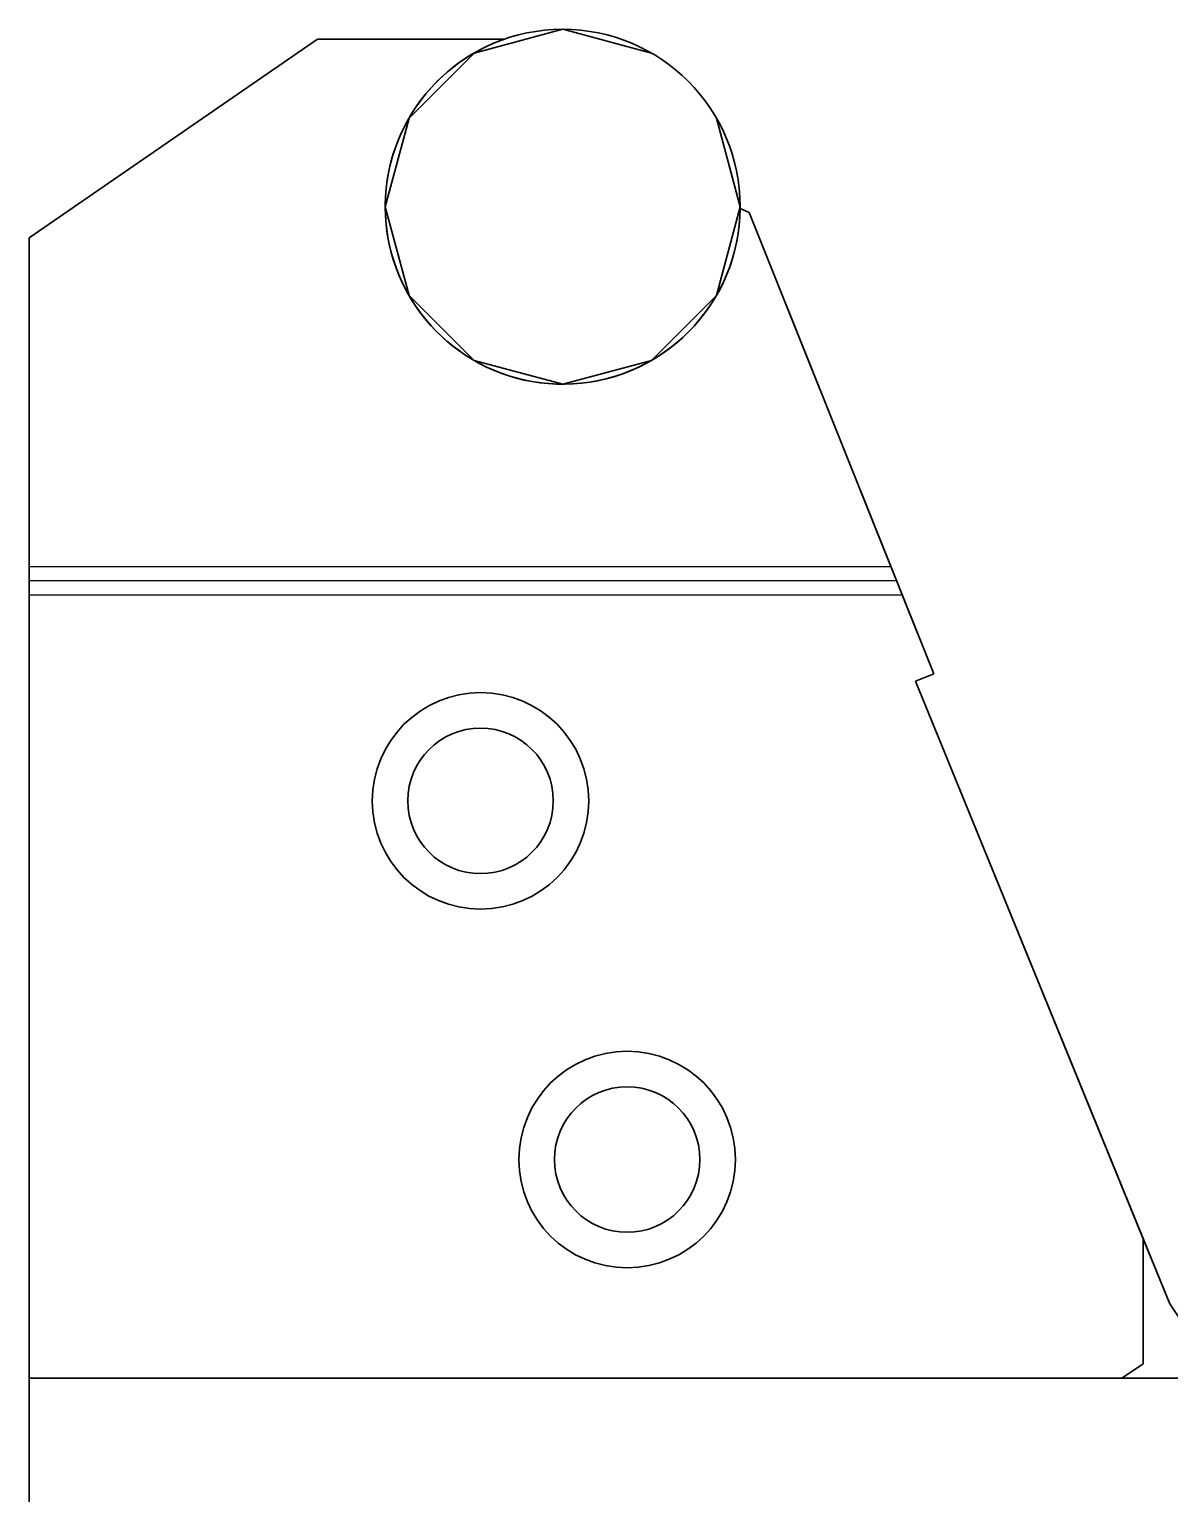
# Model space of a CAD drawing. Header units: millimetres. Extents: x -278 to 308, y -753 to -403.
# Drawn here: x -278.1 to -117.4, y -609.6 to -403.3 of the extents above; entities that cross this region are included whole.
import ezdxf

# ---------------------------------------------------------------- set-up
doc = ezdxf.new("R2010")
doc.units = ezdxf.units.MM
doc.header["$LTSCALE"] = 5
doc.linetypes.add('AUSGEZOGEN', pattern=[0])
doc.layers.add('2', color=7, linetype='Continuous')

# ---------------------------------------------------------------- blocks, each defined once
blk = doc.blocks.new('AnonymMegaMac_nNn03')
at = {"layer": '2', "color": 7, "linetype": 'AUSGEZOGEN', "lineweight": 35}
for p, q in [((-278.05, -432.69), (-237.45, -404.74)), ((-237.45, -404.74), (-278.05, -432.69)), ((-278.05, -432.69), (-237.45, -404.74)), ((-237.45, -404.74), (-278.05, -432.69)), ((-237.45, -404.74), (-211.17, -404.74)), ((-211.17, -404.74), (-237.45, -404.74)), ((-237.45, -404.74), (-211.17, -404.74)), ((-211.17, -404.74), (-237.45, -404.74)), ((-177.9, -428.59), (-176.65, -429.14)), ((-176.65, -429.14), (-177.9, -428.59)), ((-177.9, -428.59), (-176.65, -429.14)), ((-176.65, -429.14), (-177.9, -428.59)), ((-176.65, -429.14), (-156.68, -479)), ((-155.88, -480.99), (-176.65, -429.14)), ((-176.65, -429.14), (-155.88, -480.99)), ((-156.68, -479), (-176.65, -429.14)), ((-278.05, -479.04), (-278.05, -432.69)), ((-278.05, -432.69), (-278.05, -481.04)), ((-278.05, -432.69), (-278.05, -479.04)), ((-278.05, -481.04), (-278.05, -432.69)), ((-156.68, -479), (-278.05, -479.04)), ((-278.05, -479.04), (-278.05, -481.04)), ((-156.68, -479), (-155.87, -480.99)), ((-278.05, -481.04), (-155.88, -480.99)), ((-155.88, -480.99), (-278.05, -481.04)), ((-278.05, -481.04), (-155.88, -480.99)), ((-278.05, -481.04), (-155.88, -480.99)), ((-155.88, -480.99), (-278.05, -481.04)), ((-278.05, -481.04), (-155.88, -480.99)), ((-278.05, -481.04), (-278.05, -593.34)), ((-278.05, -483.04), (-278.05, -481.04)), ((-278.05, -593.34), (-278.05, -481.04)), ((-150.61, -494.12), (-155.88, -480.99)), ((-155.88, -480.99), (-150.61, -494.12)), ((-155.07, -482.99), (-155.87, -480.99)), ((-155.07, -482.99), (-278.05, -483.04)), ((-278.05, -483.04), (-278.05, -722.02)), ((-278.05, -722.02), (-278.05, -483.04)), ((-150.61, -494.12), (-155.07, -482.99)), ((-155.07, -482.99), (-150.61, -494.12)), ((-153.21, -495.18), (-150.61, -494.12)), ((-153.21, -495.18), (-150.61, -494.12)), ((-150.61, -494.12), (-153.21, -495.18)), ((-150.61, -494.12), (-153.21, -495.18)), ((-117.39, -582.87), (-153.21, -495.18)), ((-121.13, -573.71), (-153.21, -495.18)), ((-153.21, -495.18), (-117.39, -582.87)), ((-153.21, -495.18), (-121.13, -573.71)), ((-121.13, -591.34), (-121.13, -573.71)), ((-121.13, -573.71), (-117.39, -582.87)), ((-121.13, -573.71), (-121.13, -591.34)), ((-121.13, -591.34), (-121.13, -573.71)), ((-117.39, -582.87), (-121.13, -573.71)), ((-121.13, -573.71), (-121.13, -591.34)), ((-117.39, -582.87), (-121.13, -573.71)), ((-121.13, -573.71), (-117.39, -582.87)), ((-121.13, -573.71), (-121.13, -591.34)), ((-121.13, -591.34), (-121.13, -573.71)), ((-117.39, -582.87), (-112.86, -589.62)), ((-124.13, -593.34), (-121.13, -591.34)), ((-121.13, -591.34), (-124.13, -593.34)), ((-124.13, -593.34), (-121.13, -591.34)), ((-121.13, -591.34), (-124.13, -593.34)), ((-121.13, -591.34), (-124.13, -593.34)), ((-124.13, -593.34), (-121.13, -591.34)), ((-278.05, -722.02), (-278.05, -593.34)), ((-278.05, -593.34), (-124.13, -593.34)), ((-124.13, -593.34), (-278.05, -593.34)), ((-278.05, -593.34), (-124.13, -593.34)), ((-278.05, -593.34), (-278.05, -722.02)), ((-124.13, -593.34), (-278.05, -593.34)), ((-124.13, -593.34), (-278.05, -593.34)), ((-278.05, -593.34), (-124.13, -593.34)), ((-278.05, -593.34), (-278.05, -722.02)), ((-278.05, -722.02), (-278.05, -593.34))]:
    blk.add_line(p, q, dxfattribs=at)
for centre, radius in [((-214.48, -512.03), 15.25), ((-214.48, -512.03), 10.25), ((-193.82, -562.56), 15.25), ((-193.82, -562.56), 10.25)]:
    blk.add_circle(centre, radius, dxfattribs=at)
blk.add_arc((-202.9, -428.33), 25, 109.328, 359.4065, dxfattribs=at)
blk.add_arc((-202.9, -428.33), 25, 109.328, 359.4065, dxfattribs=at)
blk = doc.blocks.new('AnonymMegaMac_nNn02')
blk.add_blockref('AnonymMegaMac_nNn03', (0, 0))
blk = doc.blocks.new('AnonymMegaMac_nNn01')
blk.add_blockref('AnonymMegaMac_nNn02', (0, 0))
blk = doc.blocks.new('AnonymMegaMac_nNn06')
at = {"layer": '2', "color": 7, "linetype": 'AUSGEZOGEN', "lineweight": 35}
for p, q in [((-278.05, -432.69), (-237.45, -404.74)), ((-237.45, -404.74), (-278.05, -432.69)), ((-278.05, -432.69), (-237.45, -404.74)), ((-237.45, -404.74), (-278.05, -432.69)), ((-237.45, -404.74), (-211.17, -404.74)), ((-211.17, -404.74), (-237.45, -404.74)), ((-237.45, -404.74), (-211.17, -404.74)), ((-211.17, -404.74), (-237.45, -404.74)), ((-177.9, -428.59), (-176.65, -429.14)), ((-176.65, -429.14), (-177.9, -428.59)), ((-177.9, -428.59), (-176.65, -429.14)), ((-176.65, -429.14), (-177.9, -428.59)), ((-176.65, -429.14), (-156.68, -479)), ((-156.68, -479), (-176.65, -429.14)), ((-156.68, -479), (-176.65, -429.14)), ((-176.65, -429.14), (-156.68, -479)), ((-278.05, -479.04), (-278.05, -432.69)), ((-278.05, -432.69), (-278.05, -479.04)), ((-278.05, -432.69), (-278.05, -479.04)), ((-278.05, -479.04), (-278.05, -432.69)), ((-278.05, -479.04), (-156.68, -479)), ((-156.68, -479), (-278.05, -479.04)), ((-156.68, -479), (-278.05, -479.04)), ((-278.05, -479.04), (-156.68, -479)), ((-278.05, -481.04), (-278.05, -479.04)), ((-278.05, -479.04), (-278.05, -481.04)), ((-156.68, -479), (-155.87, -480.99)), ((-155.87, -480.99), (-156.68, -479)), ((-278.05, -481.04), (-155.88, -480.99)), ((-155.88, -480.99), (-278.05, -481.04)), ((-278.05, -481.04), (-155.88, -480.99)), ((-155.88, -480.99), (-278.05, -481.04)), ((-278.05, -593.34), (-278.05, -481.04)), ((-278.05, -722.02), (-278.05, -481.04)), ((-278.05, -481.04), (-278.05, -593.34)), ((-278.05, -481.04), (-278.05, -722.02)), ((-150.61, -494.12), (-155.88, -480.99)), ((-155.88, -480.99), (-150.61, -494.12)), ((-155.88, -480.99), (-150.61, -494.12)), ((-150.61, -494.12), (-155.88, -480.99)), ((-153.21, -495.18), (-150.61, -494.12)), ((-150.61, -494.12), (-153.21, -495.18)), ((-150.61, -494.12), (-153.21, -495.18)), ((-153.21, -495.18), (-150.61, -494.12)), ((-153.21, -495.18), (-121.13, -573.71)), ((-121.13, -573.71), (-153.21, -495.18)), ((-153.21, -495.18), (-117.39, -582.87)), ((-117.39, -582.87), (-153.21, -495.18)), ((-121.13, -573.71), (-121.13, -591.34)), ((-121.13, -591.34), (-121.13, -573.71)), ((-121.13, -573.71), (-121.13, -591.34)), ((-117.39, -582.87), (-121.13, -573.71)), ((-121.13, -591.34), (-121.13, -573.71)), ((-121.13, -573.71), (-117.39, -582.87)), ((-121.13, -591.34), (-124.13, -593.34)), ((-124.13, -593.34), (-121.13, -591.34)), ((-121.13, -591.34), (-124.13, -593.34)), ((-124.13, -593.34), (-121.13, -591.34)), ((-124.13, -593.34), (-278.05, -593.34)), ((-278.05, -593.34), (-124.13, -593.34)), ((-124.13, -593.34), (-278.05, -593.34)), ((-278.05, -593.34), (-278.05, -722.02)), ((-278.05, -593.34), (-124.13, -593.34)), ((-278.05, -722.02), (-278.05, -593.34))]:
    blk.add_line(p, q, dxfattribs=at)
for centre in [(-214.48, -512.03), (-214.48, -512.03), (-193.82, -562.56), (-193.82, -562.56)]:
    blk.add_circle(centre, 10.25, dxfattribs=at)
blk.add_arc((-202.9, -428.33), 25, 109.328, 359.4065, dxfattribs=at)
blk.add_arc((-202.9, -428.33), 25, 109.328, 359.4065, dxfattribs=at)
blk = doc.blocks.new('AnonymMegaMac_nNn05')
blk.add_blockref('AnonymMegaMac_nNn06', (0, 0))
blk = doc.blocks.new('AnonymMegaMac_nNn04')
blk.add_blockref('AnonymMegaMac_nNn05', (0, 0))
blk = doc.blocks.new('AnonymMegaMac_nNn07')
at = {"layer": '2', "color": 7, "linetype": 'AUSGEZOGEN', "lineweight": 35}
for p, q in [((-278.05, -432.69), (-237.45, -404.74)), ((-237.45, -404.74), (-278.05, -432.69)), ((-278.05, -432.69), (-237.45, -404.74)), ((-237.45, -404.74), (-278.05, -432.69)), ((-237.45, -404.74), (-211.17, -404.74)), ((-211.17, -404.74), (-237.45, -404.74)), ((-237.45, -404.74), (-211.17, -404.74)), ((-211.17, -404.74), (-237.45, -404.74)), ((-177.9, -428.59), (-176.65, -429.14)), ((-176.65, -429.14), (-177.9, -428.59)), ((-177.9, -428.59), (-176.65, -429.14)), ((-176.65, -429.14), (-177.9, -428.59)), ((-176.65, -429.14), (-156.68, -479)), ((-156.68, -479), (-176.65, -429.14)), ((-156.68, -479), (-176.65, -429.14)), ((-176.65, -429.14), (-156.68, -479)), ((-278.05, -479.04), (-278.05, -432.69)), ((-278.05, -432.69), (-278.05, -479.04)), ((-278.05, -432.69), (-278.05, -479.04)), ((-278.05, -479.04), (-278.05, -432.69)), ((-278.05, -479.04), (-156.68, -479)), ((-156.68, -479), (-278.05, -479.04)), ((-156.68, -479), (-278.05, -479.04)), ((-278.05, -479.04), (-156.68, -479)), ((-278.05, -481.04), (-278.05, -479.04)), ((-278.05, -479.04), (-278.05, -481.04)), ((-156.68, -479), (-155.87, -480.99)), ((-155.87, -480.99), (-156.68, -479)), ((-278.05, -481.04), (-155.88, -480.99)), ((-278.05, -481.04), (-155.88, -480.99)), ((-155.88, -480.99), (-278.05, -481.04)), ((-155.88, -480.99), (-278.05, -481.04)), ((-278.05, -593.34), (-278.05, -481.04)), ((-278.05, -722.02), (-278.05, -481.04)), ((-278.05, -481.04), (-278.05, -593.34)), ((-278.05, -481.04), (-278.05, -722.02)), ((-155.88, -480.99), (-150.61, -494.12)), ((-150.61, -494.12), (-155.88, -480.99)), ((-155.88, -480.99), (-150.61, -494.12)), ((-150.61, -494.12), (-155.88, -480.99)), ((-150.61, -494.12), (-153.21, -495.18)), ((-153.21, -495.18), (-150.61, -494.12)), ((-150.61, -494.12), (-153.21, -495.18)), ((-153.21, -495.18), (-150.61, -494.12)), ((-153.21, -495.18), (-121.13, -573.71)), ((-121.13, -573.71), (-153.21, -495.18)), ((-153.21, -495.18), (-117.39, -582.87)), ((-117.39, -582.87), (-153.21, -495.18)), ((-121.13, -573.71), (-121.13, -591.34)), ((-121.13, -573.71), (-121.13, -591.34)), ((-121.13, -591.34), (-121.13, -573.71)), ((-117.39, -582.87), (-121.13, -573.71)), ((-121.13, -591.34), (-121.13, -573.71)), ((-121.13, -573.71), (-117.39, -582.87)), ((-121.13, -591.34), (-124.13, -593.34)), ((-121.13, -591.34), (-124.13, -593.34)), ((-124.13, -593.34), (-121.13, -591.34)), ((-124.13, -593.34), (-121.13, -591.34)), ((-124.13, -593.34), (-278.05, -593.34)), ((-124.13, -593.34), (-278.05, -593.34)), ((-278.05, -593.34), (-124.13, -593.34)), ((-278.05, -593.34), (-278.05, -722.02)), ((-278.05, -593.34), (-124.13, -593.34)), ((-278.05, -722.02), (-278.05, -593.34))]:
    blk.add_line(p, q, dxfattribs=at)
for centre, radius in [((-214.48, -512.03), 15.25), ((-214.48, -512.03), 10.25), ((-193.82, -562.56), 15.25), ((-193.82, -562.56), 10.25)]:
    blk.add_circle(centre, radius, dxfattribs=at)
blk.add_arc((-202.9, -428.33), 25, 109.328, 359.4065, dxfattribs=at)
blk.add_arc((-202.9, -428.33), 25, 109.328, 359.4065, dxfattribs=at)
blk = doc.blocks.new('AnonymMegaMac_nNn08')
at = {"layer": '2', "color": 7, "linetype": 'AUSGEZOGEN', "lineweight": 35}
for p, q in [((-278.05, -432.69), (-237.45, -404.74)), ((-237.45, -404.74), (-278.05, -432.69)), ((-278.05, -432.69), (-237.45, -404.74)), ((-237.45, -404.74), (-278.05, -432.69)), ((-237.45, -404.74), (-211.17, -404.74)), ((-211.17, -404.74), (-237.45, -404.74)), ((-237.45, -404.74), (-211.17, -404.74)), ((-211.17, -404.74), (-237.45, -404.74)), ((-177.9, -428.59), (-176.65, -429.14)), ((-176.65, -429.14), (-177.9, -428.59)), ((-177.9, -428.59), (-176.65, -429.14)), ((-176.65, -429.14), (-177.9, -428.59)), ((-176.65, -429.14), (-156.68, -479)), ((-156.68, -479), (-176.65, -429.14)), ((-156.68, -479), (-176.65, -429.14)), ((-176.65, -429.14), (-156.68, -479)), ((-278.05, -479.04), (-278.05, -432.69)), ((-278.05, -432.69), (-278.05, -479.04)), ((-278.05, -432.69), (-278.05, -479.04)), ((-278.05, -479.04), (-278.05, -432.69)), ((-278.05, -479.04), (-156.68, -479)), ((-156.68, -479), (-278.05, -479.04)), ((-156.68, -479), (-278.05, -479.04)), ((-278.05, -479.04), (-156.68, -479)), ((-278.05, -481.04), (-278.05, -479.04)), ((-278.05, -479.04), (-278.05, -481.04)), ((-156.68, -479), (-155.87, -480.99)), ((-155.87, -480.99), (-156.68, -479)), ((-278.05, -481.04), (-155.88, -480.99)), ((-155.88, -480.99), (-278.05, -481.04)), ((-278.05, -481.04), (-155.88, -480.99)), ((-155.88, -480.99), (-278.05, -481.04)), ((-278.05, -593.34), (-278.05, -481.04)), ((-278.05, -722.02), (-278.05, -481.04)), ((-278.05, -481.04), (-278.05, -593.34)), ((-278.05, -481.04), (-278.05, -722.02)), ((-150.61, -494.12), (-155.88, -480.99)), ((-155.88, -480.99), (-150.61, -494.12)), ((-155.88, -480.99), (-150.61, -494.12)), ((-150.61, -494.12), (-155.88, -480.99)), ((-153.21, -495.18), (-150.61, -494.12)), ((-150.61, -494.12), (-153.21, -495.18)), ((-150.61, -494.12), (-153.21, -495.18)), ((-153.21, -495.18), (-150.61, -494.12)), ((-153.21, -495.18), (-121.13, -573.71)), ((-121.13, -573.71), (-153.21, -495.18)), ((-153.21, -495.18), (-117.39, -582.87)), ((-117.39, -582.87), (-153.21, -495.18)), ((-121.13, -573.71), (-121.13, -591.34)), ((-121.13, -591.34), (-121.13, -573.71)), ((-121.13, -573.71), (-121.13, -591.34)), ((-117.39, -582.87), (-121.13, -573.71)), ((-121.13, -591.34), (-121.13, -573.71)), ((-121.13, -573.71), (-117.39, -582.87)), ((-121.13, -591.34), (-124.13, -593.34)), ((-124.13, -593.34), (-121.13, -591.34)), ((-121.13, -591.34), (-124.13, -593.34)), ((-124.13, -593.34), (-121.13, -591.34)), ((-124.13, -593.34), (-278.05, -593.34)), ((-278.05, -593.34), (-124.13, -593.34)), ((-124.13, -593.34), (-278.05, -593.34)), ((-278.05, -593.34), (-278.05, -722.02)), ((-278.05, -593.34), (-124.13, -593.34)), ((-278.05, -722.02), (-278.05, -593.34))]:
    blk.add_line(p, q, dxfattribs=at)
for centre in [(-214.48, -512.03), (-214.48, -512.03), (-193.82, -562.56), (-193.82, -562.56)]:
    blk.add_circle(centre, 10.25, dxfattribs=at)
blk.add_arc((-202.9, -428.33), 25, 109.328, 359.4065, dxfattribs=at)
blk.add_arc((-202.9, -428.33), 25, 109.328, 359.4065, dxfattribs=at)
blk = doc.blocks.new('AnonymMegaMac_nNn09')
at = {"layer": '2', "color": 7, "linetype": 'AUSGEZOGEN', "lineweight": 35}
for p, q in [((-278.05, -432.69), (-237.45, -404.74)), ((-237.45, -404.74), (-278.05, -432.69)), ((-278.05, -432.69), (-237.45, -404.74)), ((-237.45, -404.74), (-278.05, -432.69)), ((-237.45, -404.74), (-211.17, -404.74)), ((-211.17, -404.74), (-237.45, -404.74)), ((-237.45, -404.74), (-211.17, -404.74)), ((-211.17, -404.74), (-237.45, -404.74)), ((-177.9, -428.59), (-176.65, -429.14)), ((-176.65, -429.14), (-177.9, -428.59)), ((-177.9, -428.59), (-176.65, -429.14)), ((-176.65, -429.14), (-177.9, -428.59)), ((-176.65, -429.14), (-156.68, -479)), ((-156.68, -479), (-176.65, -429.14)), ((-156.68, -479), (-176.65, -429.14)), ((-176.65, -429.14), (-156.68, -479)), ((-278.05, -479.04), (-278.05, -432.69)), ((-278.05, -432.69), (-278.05, -479.04)), ((-278.05, -432.69), (-278.05, -479.04)), ((-278.05, -479.04), (-278.05, -432.69)), ((-278.05, -479.04), (-156.68, -479)), ((-156.68, -479), (-278.05, -479.04)), ((-156.68, -479), (-278.05, -479.04)), ((-278.05, -479.04), (-156.68, -479)), ((-278.05, -481.04), (-278.05, -479.04)), ((-278.05, -479.04), (-278.05, -481.04)), ((-156.68, -479), (-155.87, -480.99)), ((-155.87, -480.99), (-156.68, -479)), ((-278.05, -481.04), (-155.88, -480.99)), ((-155.88, -480.99), (-278.05, -481.04)), ((-278.05, -481.04), (-155.88, -480.99)), ((-155.88, -480.99), (-278.05, -481.04)), ((-278.05, -593.34), (-278.05, -481.04)), ((-278.05, -722.02), (-278.05, -481.04)), ((-278.05, -481.04), (-278.05, -593.34)), ((-278.05, -481.04), (-278.05, -722.02)), ((-150.61, -494.12), (-155.88, -480.99)), ((-155.88, -480.99), (-150.61, -494.12)), ((-155.88, -480.99), (-150.61, -494.12)), ((-150.61, -494.12), (-155.88, -480.99)), ((-153.21, -495.18), (-150.61, -494.12)), ((-150.61, -494.12), (-153.21, -495.18)), ((-150.61, -494.12), (-153.21, -495.18)), ((-153.21, -495.18), (-150.61, -494.12)), ((-153.21, -495.18), (-121.13, -573.71)), ((-121.13, -573.71), (-153.21, -495.18)), ((-153.21, -495.18), (-117.39, -582.87)), ((-117.39, -582.87), (-153.21, -495.18)), ((-121.13, -573.71), (-121.13, -591.34)), ((-121.13, -591.34), (-121.13, -573.71)), ((-121.13, -573.71), (-121.13, -591.34)), ((-117.39, -582.87), (-121.13, -573.71)), ((-121.13, -591.34), (-121.13, -573.71)), ((-121.13, -573.71), (-117.39, -582.87)), ((-121.13, -591.34), (-124.13, -593.34)), ((-124.13, -593.34), (-121.13, -591.34)), ((-121.13, -591.34), (-124.13, -593.34)), ((-124.13, -593.34), (-121.13, -591.34)), ((-124.13, -593.34), (-278.05, -593.34)), ((-278.05, -593.34), (-124.13, -593.34)), ((-124.13, -593.34), (-278.05, -593.34)), ((-278.05, -593.34), (-278.05, -722.02)), ((-278.05, -593.34), (-124.13, -593.34)), ((-278.05, -722.02), (-278.05, -593.34))]:
    blk.add_line(p, q, dxfattribs=at)
for centre in [(-214.48, -512.03), (-214.48, -512.03), (-193.82, -562.56), (-193.82, -562.56)]:
    blk.add_circle(centre, 10.25, dxfattribs=at)
blk.add_arc((-202.9, -428.33), 25, 109.328, 359.4065, dxfattribs=at)
blk.add_arc((-202.9, -428.33), 25, 109.328, 359.4065, dxfattribs=at)
blk = doc.blocks.new('AnonymMegaMac_nNn011')
at = {"layer": '2', "color": 7, "linetype": 'AUSGEZOGEN', "lineweight": 35}
for p, q in [((-278.05, -432.69), (-237.45, -404.74)), ((-237.45, -404.74), (-278.05, -432.69)), ((-278.05, -432.69), (-237.45, -404.74)), ((-237.45, -404.74), (-278.05, -432.69)), ((-237.45, -404.74), (-211.17, -404.74)), ((-211.17, -404.74), (-237.45, -404.74)), ((-237.45, -404.74), (-211.17, -404.74)), ((-211.17, -404.74), (-237.45, -404.74)), ((-177.9, -428.59), (-176.65, -429.14)), ((-176.65, -429.14), (-177.9, -428.59)), ((-177.9, -428.59), (-176.65, -429.14)), ((-176.65, -429.14), (-177.9, -428.59)), ((-176.65, -429.14), (-156.68, -479)), ((-156.68, -479), (-176.65, -429.14)), ((-156.68, -479), (-176.65, -429.14)), ((-176.65, -429.14), (-156.68, -479)), ((-278.05, -479.04), (-278.05, -432.69)), ((-278.05, -432.69), (-278.05, -479.04)), ((-278.05, -432.69), (-278.05, -479.04)), ((-278.05, -479.04), (-278.05, -432.69)), ((-278.05, -479.04), (-156.68, -479)), ((-156.68, -479), (-278.05, -479.04)), ((-156.68, -479), (-278.05, -479.04)), ((-278.05, -479.04), (-156.68, -479)), ((-278.05, -481.04), (-278.05, -479.04)), ((-278.05, -479.04), (-278.05, -481.04)), ((-156.68, -479), (-155.87, -480.99)), ((-155.87, -480.99), (-156.68, -479)), ((-278.05, -481.04), (-155.88, -480.99)), ((-155.88, -480.99), (-278.05, -481.04)), ((-278.05, -481.04), (-155.88, -480.99)), ((-155.88, -480.99), (-278.05, -481.04)), ((-278.05, -593.34), (-278.05, -481.04)), ((-278.05, -722.02), (-278.05, -481.04)), ((-278.05, -481.04), (-278.05, -593.34)), ((-278.05, -481.04), (-278.05, -722.02)), ((-150.61, -494.12), (-155.88, -480.99)), ((-155.88, -480.99), (-150.61, -494.12)), ((-155.88, -480.99), (-150.61, -494.12)), ((-150.61, -494.12), (-155.88, -480.99)), ((-153.21, -495.18), (-150.61, -494.12)), ((-150.61, -494.12), (-153.21, -495.18)), ((-150.61, -494.12), (-153.21, -495.18)), ((-153.21, -495.18), (-150.61, -494.12)), ((-153.21, -495.18), (-121.13, -573.71)), ((-121.13, -573.71), (-153.21, -495.18)), ((-153.21, -495.18), (-117.39, -582.87)), ((-117.39, -582.87), (-153.21, -495.18)), ((-121.13, -573.71), (-121.13, -591.34)), ((-121.13, -591.34), (-121.13, -573.71)), ((-121.13, -573.71), (-121.13, -591.34)), ((-117.39, -582.87), (-121.13, -573.71)), ((-121.13, -591.34), (-121.13, -573.71)), ((-121.13, -573.71), (-117.39, -582.87)), ((-121.13, -591.34), (-124.13, -593.34)), ((-124.13, -593.34), (-121.13, -591.34)), ((-121.13, -591.34), (-124.13, -593.34)), ((-124.13, -593.34), (-121.13, -591.34)), ((-124.13, -593.34), (-278.05, -593.34)), ((-278.05, -593.34), (-124.13, -593.34)), ((-124.13, -593.34), (-278.05, -593.34)), ((-278.05, -593.34), (-278.05, -722.02)), ((-278.05, -593.34), (-124.13, -593.34)), ((-278.05, -722.02), (-278.05, -593.34))]:
    blk.add_line(p, q, dxfattribs=at)
for centre in [(-214.48, -512.03), (-214.48, -512.03), (-193.82, -562.56), (-193.82, -562.56)]:
    blk.add_circle(centre, 10.25, dxfattribs=at)
blk.add_arc((-202.9, -428.33), 25, 109.328, 359.4065, dxfattribs=at)
blk.add_arc((-202.9, -428.33), 25, 109.328, 359.4065, dxfattribs=at)
blk = doc.blocks.new('AnonymMegaMac_nNn010')
blk.add_blockref('AnonymMegaMac_nNn011', (0, 0))
blk = doc.blocks.new('AnonymMegaMac_nNn014')
at = {"layer": '2', "color": 7, "linetype": 'AUSGEZOGEN', "lineweight": 35}
for p, q in [((-278.05, -432.69), (-237.45, -404.74)), ((-237.45, -404.74), (-278.05, -432.69)), ((-278.05, -432.69), (-237.45, -404.74)), ((-237.45, -404.74), (-278.05, -432.69)), ((-237.45, -404.74), (-211.17, -404.74)), ((-211.17, -404.74), (-237.45, -404.74)), ((-237.45, -404.74), (-211.17, -404.74)), ((-211.17, -404.74), (-237.45, -404.74)), ((-177.9, -428.59), (-176.65, -429.14)), ((-176.65, -429.14), (-177.9, -428.59)), ((-177.9, -428.59), (-176.65, -429.14)), ((-176.65, -429.14), (-177.9, -428.59)), ((-176.65, -429.14), (-156.68, -479)), ((-155.88, -480.99), (-176.65, -429.14)), ((-176.65, -429.14), (-155.88, -480.99)), ((-156.68, -479), (-176.65, -429.14)), ((-278.05, -479.04), (-278.05, -432.69)), ((-278.05, -432.69), (-278.05, -481.04)), ((-278.05, -432.69), (-278.05, -479.04)), ((-278.05, -481.04), (-278.05, -432.69)), ((-156.68, -479), (-278.05, -479.04)), ((-278.05, -479.04), (-278.05, -481.04)), ((-156.68, -479), (-155.87, -480.99)), ((-278.05, -481.04), (-155.88, -480.99)), ((-155.88, -480.99), (-278.05, -481.04)), ((-278.05, -481.04), (-155.88, -480.99)), ((-278.05, -481.04), (-155.88, -480.99)), ((-155.88, -480.99), (-278.05, -481.04)), ((-278.05, -481.04), (-155.88, -480.99)), ((-278.05, -481.04), (-278.05, -593.34)), ((-278.05, -483.04), (-278.05, -481.04)), ((-278.05, -593.34), (-278.05, -481.04)), ((-150.61, -494.12), (-155.88, -480.99)), ((-155.88, -480.99), (-150.61, -494.12)), ((-155.07, -482.99), (-155.87, -480.99)), ((-155.07, -482.99), (-278.05, -483.04)), ((-278.05, -483.04), (-278.05, -722.02)), ((-278.05, -722.02), (-278.05, -483.04)), ((-150.61, -494.12), (-155.07, -482.99)), ((-155.07, -482.99), (-150.61, -494.12)), ((-153.21, -495.18), (-150.61, -494.12)), ((-153.21, -495.18), (-150.61, -494.12)), ((-150.61, -494.12), (-153.21, -495.18)), ((-150.61, -494.12), (-153.21, -495.18)), ((-117.39, -582.87), (-153.21, -495.18)), ((-121.13, -573.71), (-153.21, -495.18)), ((-153.21, -495.18), (-117.39, -582.87)), ((-153.21, -495.18), (-121.13, -573.71)), ((-121.13, -591.34), (-121.13, -573.71)), ((-121.13, -573.71), (-117.39, -582.87)), ((-121.13, -573.71), (-121.13, -591.34)), ((-121.13, -591.34), (-121.13, -573.71)), ((-117.39, -582.87), (-121.13, -573.71)), ((-121.13, -573.71), (-121.13, -591.34)), ((-117.39, -582.87), (-121.13, -573.71)), ((-121.13, -573.71), (-117.39, -582.87)), ((-121.13, -573.71), (-121.13, -591.34)), ((-121.13, -591.34), (-121.13, -573.71)), ((-117.39, -582.87), (-112.86, -589.62)), ((-124.13, -593.34), (-121.13, -591.34)), ((-121.13, -591.34), (-124.13, -593.34)), ((-124.13, -593.34), (-121.13, -591.34)), ((-121.13, -591.34), (-124.13, -593.34)), ((-121.13, -591.34), (-124.13, -593.34)), ((-124.13, -593.34), (-121.13, -591.34)), ((-278.05, -722.02), (-278.05, -593.34)), ((-278.05, -593.34), (-124.13, -593.34)), ((-124.13, -593.34), (-278.05, -593.34)), ((-278.05, -593.34), (-124.13, -593.34)), ((-278.05, -593.34), (-278.05, -722.02)), ((-124.13, -593.34), (-278.05, -593.34)), ((-124.13, -593.34), (-278.05, -593.34)), ((-278.05, -593.34), (-124.13, -593.34)), ((-278.05, -593.34), (-278.05, -722.02)), ((-278.05, -722.02), (-278.05, -593.34))]:
    blk.add_line(p, q, dxfattribs=at)
for centre, radius in [((-214.48, -512.03), 15.25), ((-214.48, -512.03), 10.25), ((-193.82, -562.56), 15.25), ((-193.82, -562.56), 10.25)]:
    blk.add_circle(centre, radius, dxfattribs=at)
blk.add_arc((-202.9, -428.33), 25, 109.328, 359.4065, dxfattribs=at)
blk.add_arc((-202.9, -428.33), 25, 109.328, 359.4065, dxfattribs=at)
blk = doc.blocks.new('AnonymMegaMac_nNn013')
blk.add_blockref('AnonymMegaMac_nNn014', (0, 0))
blk = doc.blocks.new('AnonymMegaMac_nNn012')
blk.add_blockref('AnonymMegaMac_nNn013', (0, 0))
blk = doc.blocks.new('AnonymMegaMac_nNn017')
at = {"layer": '2', "color": 7, "linetype": 'AUSGEZOGEN', "lineweight": 35}
for p, q in [((-278.05, -432.69), (-237.45, -404.74)), ((-237.45, -404.74), (-278.05, -432.69)), ((-278.05, -432.69), (-237.45, -404.74)), ((-237.45, -404.74), (-278.05, -432.69)), ((-237.45, -404.74), (-211.17, -404.74)), ((-211.17, -404.74), (-237.45, -404.74)), ((-237.45, -404.74), (-211.17, -404.74)), ((-211.17, -404.74), (-237.45, -404.74)), ((-177.9, -428.59), (-176.65, -429.14)), ((-176.65, -429.14), (-177.9, -428.59)), ((-177.9, -428.59), (-176.65, -429.14)), ((-176.65, -429.14), (-177.9, -428.59)), ((-176.65, -429.14), (-156.68, -479)), ((-156.68, -479), (-176.65, -429.14)), ((-156.68, -479), (-176.65, -429.14)), ((-176.65, -429.14), (-156.68, -479)), ((-278.05, -479.04), (-278.05, -432.69)), ((-278.05, -432.69), (-278.05, -479.04)), ((-278.05, -432.69), (-278.05, -479.04)), ((-278.05, -479.04), (-278.05, -432.69)), ((-278.05, -479.04), (-156.68, -479)), ((-156.68, -479), (-278.05, -479.04)), ((-156.68, -479), (-278.05, -479.04)), ((-278.05, -479.04), (-156.68, -479)), ((-278.05, -481.04), (-278.05, -479.04)), ((-278.05, -479.04), (-278.05, -481.04)), ((-156.68, -479), (-155.87, -480.99)), ((-155.87, -480.99), (-156.68, -479)), ((-278.05, -481.04), (-155.88, -480.99)), ((-155.88, -480.99), (-278.05, -481.04)), ((-278.05, -481.04), (-155.88, -480.99)), ((-155.88, -480.99), (-278.05, -481.04)), ((-278.05, -593.34), (-278.05, -481.04)), ((-278.05, -722.02), (-278.05, -481.04)), ((-278.05, -481.04), (-278.05, -593.34)), ((-278.05, -481.04), (-278.05, -722.02)), ((-150.61, -494.12), (-155.88, -480.99)), ((-155.88, -480.99), (-150.61, -494.12)), ((-155.88, -480.99), (-150.61, -494.12)), ((-150.61, -494.12), (-155.88, -480.99)), ((-153.21, -495.18), (-150.61, -494.12)), ((-150.61, -494.12), (-153.21, -495.18)), ((-150.61, -494.12), (-153.21, -495.18)), ((-153.21, -495.18), (-150.61, -494.12)), ((-153.21, -495.18), (-121.13, -573.71)), ((-121.13, -573.71), (-153.21, -495.18)), ((-153.21, -495.18), (-117.39, -582.87)), ((-117.39, -582.87), (-153.21, -495.18)), ((-121.13, -573.71), (-121.13, -591.34)), ((-121.13, -591.34), (-121.13, -573.71)), ((-121.13, -573.71), (-121.13, -591.34)), ((-117.39, -582.87), (-121.13, -573.71)), ((-121.13, -591.34), (-121.13, -573.71)), ((-121.13, -573.71), (-117.39, -582.87)), ((-121.13, -591.34), (-124.13, -593.34)), ((-124.13, -593.34), (-121.13, -591.34)), ((-121.13, -591.34), (-124.13, -593.34)), ((-124.13, -593.34), (-121.13, -591.34)), ((-124.13, -593.34), (-278.05, -593.34)), ((-278.05, -593.34), (-124.13, -593.34)), ((-124.13, -593.34), (-278.05, -593.34)), ((-278.05, -593.34), (-278.05, -722.02)), ((-278.05, -593.34), (-124.13, -593.34)), ((-278.05, -722.02), (-278.05, -593.34))]:
    blk.add_line(p, q, dxfattribs=at)
for centre in [(-214.48, -512.03), (-214.48, -512.03), (-193.82, -562.56), (-193.82, -562.56)]:
    blk.add_circle(centre, 10.25, dxfattribs=at)
blk.add_arc((-202.9, -428.33), 25, 109.328, 359.4065, dxfattribs=at)
blk.add_arc((-202.9, -428.33), 25, 109.328, 359.4065, dxfattribs=at)
blk = doc.blocks.new('AnonymMegaMac_nNn016')
blk.add_blockref('AnonymMegaMac_nNn017', (0, 0))
blk = doc.blocks.new('AnonymMegaMac_nNn015')
blk.add_blockref('AnonymMegaMac_nNn016', (0, 0))
blk = doc.blocks.new('AnonymMegaMac_nNn018')
at = {"layer": '2', "color": 7, "linetype": 'AUSGEZOGEN', "lineweight": 35}
for p, q in [((-278.05, -432.69), (-237.45, -404.74)), ((-237.45, -404.74), (-278.05, -432.69)), ((-278.05, -432.69), (-237.45, -404.74)), ((-237.45, -404.74), (-278.05, -432.69)), ((-237.45, -404.74), (-211.17, -404.74)), ((-211.17, -404.74), (-237.45, -404.74)), ((-237.45, -404.74), (-211.17, -404.74)), ((-211.17, -404.74), (-237.45, -404.74)), ((-177.9, -428.59), (-176.65, -429.14)), ((-176.65, -429.14), (-177.9, -428.59)), ((-177.9, -428.59), (-176.65, -429.14)), ((-176.65, -429.14), (-177.9, -428.59)), ((-176.65, -429.14), (-156.68, -479)), ((-156.68, -479), (-176.65, -429.14)), ((-156.68, -479), (-176.65, -429.14)), ((-176.65, -429.14), (-156.68, -479)), ((-278.05, -479.04), (-278.05, -432.69)), ((-278.05, -432.69), (-278.05, -479.04)), ((-278.05, -432.69), (-278.05, -479.04)), ((-278.05, -479.04), (-278.05, -432.69)), ((-278.05, -479.04), (-156.68, -479)), ((-156.68, -479), (-278.05, -479.04)), ((-156.68, -479), (-278.05, -479.04)), ((-278.05, -479.04), (-156.68, -479)), ((-278.05, -481.04), (-278.05, -479.04)), ((-278.05, -479.04), (-278.05, -481.04)), ((-156.68, -479), (-155.87, -480.99)), ((-155.87, -480.99), (-156.68, -479)), ((-278.05, -481.04), (-155.88, -480.99)), ((-278.05, -481.04), (-155.88, -480.99)), ((-155.88, -480.99), (-278.05, -481.04)), ((-155.88, -480.99), (-278.05, -481.04)), ((-278.05, -593.34), (-278.05, -481.04)), ((-278.05, -722.02), (-278.05, -481.04)), ((-278.05, -481.04), (-278.05, -593.34)), ((-278.05, -481.04), (-278.05, -722.02)), ((-155.88, -480.99), (-150.61, -494.12)), ((-150.61, -494.12), (-155.88, -480.99)), ((-155.88, -480.99), (-150.61, -494.12)), ((-150.61, -494.12), (-155.88, -480.99)), ((-150.61, -494.12), (-153.21, -495.18)), ((-153.21, -495.18), (-150.61, -494.12)), ((-150.61, -494.12), (-153.21, -495.18)), ((-153.21, -495.18), (-150.61, -494.12)), ((-153.21, -495.18), (-121.13, -573.71)), ((-121.13, -573.71), (-153.21, -495.18)), ((-153.21, -495.18), (-117.39, -582.87)), ((-117.39, -582.87), (-153.21, -495.18)), ((-121.13, -573.71), (-121.13, -591.34)), ((-121.13, -573.71), (-121.13, -591.34)), ((-121.13, -591.34), (-121.13, -573.71)), ((-117.39, -582.87), (-121.13, -573.71)), ((-121.13, -591.34), (-121.13, -573.71)), ((-121.13, -573.71), (-117.39, -582.87)), ((-121.13, -591.34), (-124.13, -593.34)), ((-121.13, -591.34), (-124.13, -593.34)), ((-124.13, -593.34), (-121.13, -591.34)), ((-124.13, -593.34), (-121.13, -591.34)), ((-124.13, -593.34), (-278.05, -593.34)), ((-124.13, -593.34), (-278.05, -593.34)), ((-278.05, -593.34), (-124.13, -593.34)), ((-278.05, -593.34), (-278.05, -722.02)), ((-278.05, -593.34), (-124.13, -593.34)), ((-278.05, -722.02), (-278.05, -593.34))]:
    blk.add_line(p, q, dxfattribs=at)
for centre, radius in [((-214.48, -512.03), 15.25), ((-214.48, -512.03), 10.25), ((-193.82, -562.56), 15.25), ((-193.82, -562.56), 10.25)]:
    blk.add_circle(centre, radius, dxfattribs=at)
blk.add_arc((-202.9, -428.33), 25, 109.328, 359.4065, dxfattribs=at)
blk.add_arc((-202.9, -428.33), 25, 109.328, 359.4065, dxfattribs=at)
blk = doc.blocks.new('AnonymMegaMac_nNn019')
at = {"layer": '2', "color": 7, "linetype": 'AUSGEZOGEN', "lineweight": 35}
for p, q in [((-278.05, -432.69), (-237.45, -404.74)), ((-237.45, -404.74), (-278.05, -432.69)), ((-278.05, -432.69), (-237.45, -404.74)), ((-237.45, -404.74), (-278.05, -432.69)), ((-237.45, -404.74), (-211.17, -404.74)), ((-211.17, -404.74), (-237.45, -404.74)), ((-237.45, -404.74), (-211.17, -404.74)), ((-211.17, -404.74), (-237.45, -404.74)), ((-177.9, -428.59), (-176.65, -429.14)), ((-176.65, -429.14), (-177.9, -428.59)), ((-177.9, -428.59), (-176.65, -429.14)), ((-176.65, -429.14), (-177.9, -428.59)), ((-176.65, -429.14), (-156.68, -479)), ((-156.68, -479), (-176.65, -429.14)), ((-156.68, -479), (-176.65, -429.14)), ((-176.65, -429.14), (-156.68, -479)), ((-278.05, -479.04), (-278.05, -432.69)), ((-278.05, -432.69), (-278.05, -479.04)), ((-278.05, -432.69), (-278.05, -479.04)), ((-278.05, -479.04), (-278.05, -432.69)), ((-278.05, -479.04), (-156.68, -479)), ((-156.68, -479), (-278.05, -479.04)), ((-156.68, -479), (-278.05, -479.04)), ((-278.05, -479.04), (-156.68, -479)), ((-278.05, -481.04), (-278.05, -479.04)), ((-278.05, -479.04), (-278.05, -481.04)), ((-156.68, -479), (-155.87, -480.99)), ((-155.87, -480.99), (-156.68, -479)), ((-278.05, -481.04), (-155.88, -480.99)), ((-155.88, -480.99), (-278.05, -481.04)), ((-278.05, -481.04), (-155.88, -480.99)), ((-155.88, -480.99), (-278.05, -481.04)), ((-278.05, -593.34), (-278.05, -481.04)), ((-278.05, -722.02), (-278.05, -481.04)), ((-278.05, -481.04), (-278.05, -593.34)), ((-278.05, -481.04), (-278.05, -722.02)), ((-150.61, -494.12), (-155.88, -480.99)), ((-155.88, -480.99), (-150.61, -494.12)), ((-155.88, -480.99), (-150.61, -494.12)), ((-150.61, -494.12), (-155.88, -480.99)), ((-153.21, -495.18), (-150.61, -494.12)), ((-150.61, -494.12), (-153.21, -495.18)), ((-150.61, -494.12), (-153.21, -495.18)), ((-153.21, -495.18), (-150.61, -494.12)), ((-153.21, -495.18), (-121.13, -573.71)), ((-121.13, -573.71), (-153.21, -495.18)), ((-153.21, -495.18), (-117.39, -582.87)), ((-117.39, -582.87), (-153.21, -495.18)), ((-121.13, -573.71), (-121.13, -591.34)), ((-121.13, -591.34), (-121.13, -573.71)), ((-121.13, -573.71), (-121.13, -591.34)), ((-117.39, -582.87), (-121.13, -573.71)), ((-121.13, -591.34), (-121.13, -573.71)), ((-121.13, -573.71), (-117.39, -582.87)), ((-121.13, -591.34), (-124.13, -593.34)), ((-124.13, -593.34), (-121.13, -591.34)), ((-121.13, -591.34), (-124.13, -593.34)), ((-124.13, -593.34), (-121.13, -591.34)), ((-124.13, -593.34), (-278.05, -593.34)), ((-278.05, -593.34), (-124.13, -593.34)), ((-124.13, -593.34), (-278.05, -593.34)), ((-278.05, -593.34), (-278.05, -722.02)), ((-278.05, -593.34), (-124.13, -593.34)), ((-278.05, -722.02), (-278.05, -593.34))]:
    blk.add_line(p, q, dxfattribs=at)
for centre in [(-214.48, -512.03), (-214.48, -512.03), (-193.82, -562.56), (-193.82, -562.56)]:
    blk.add_circle(centre, 10.25, dxfattribs=at)
blk.add_arc((-202.9, -428.33), 25, 109.328, 359.4065, dxfattribs=at)
blk.add_arc((-202.9, -428.33), 25, 109.328, 359.4065, dxfattribs=at)
blk = doc.blocks.new('AnonymMegaMac_nNn020')
at = {"layer": '2', "color": 7, "linetype": 'AUSGEZOGEN', "lineweight": 35}
for p, q in [((-278.05, -432.69), (-237.45, -404.74)), ((-237.45, -404.74), (-278.05, -432.69)), ((-278.05, -432.69), (-237.45, -404.74)), ((-237.45, -404.74), (-278.05, -432.69)), ((-237.45, -404.74), (-211.17, -404.74)), ((-211.17, -404.74), (-237.45, -404.74)), ((-237.45, -404.74), (-211.17, -404.74)), ((-211.17, -404.74), (-237.45, -404.74)), ((-177.9, -428.59), (-176.65, -429.14)), ((-176.65, -429.14), (-177.9, -428.59)), ((-177.9, -428.59), (-176.65, -429.14)), ((-176.65, -429.14), (-177.9, -428.59)), ((-176.65, -429.14), (-156.68, -479)), ((-156.68, -479), (-176.65, -429.14)), ((-156.68, -479), (-176.65, -429.14)), ((-176.65, -429.14), (-156.68, -479)), ((-278.05, -479.04), (-278.05, -432.69)), ((-278.05, -432.69), (-278.05, -479.04)), ((-278.05, -432.69), (-278.05, -479.04)), ((-278.05, -479.04), (-278.05, -432.69)), ((-278.05, -479.04), (-156.68, -479)), ((-156.68, -479), (-278.05, -479.04)), ((-156.68, -479), (-278.05, -479.04)), ((-278.05, -479.04), (-156.68, -479)), ((-278.05, -481.04), (-278.05, -479.04)), ((-278.05, -479.04), (-278.05, -481.04)), ((-156.68, -479), (-155.87, -480.99)), ((-155.87, -480.99), (-156.68, -479)), ((-278.05, -481.04), (-155.88, -480.99)), ((-155.88, -480.99), (-278.05, -481.04)), ((-278.05, -481.04), (-155.88, -480.99)), ((-155.88, -480.99), (-278.05, -481.04)), ((-278.05, -593.34), (-278.05, -481.04)), ((-278.05, -722.02), (-278.05, -481.04)), ((-278.05, -481.04), (-278.05, -593.34)), ((-278.05, -481.04), (-278.05, -722.02)), ((-150.61, -494.12), (-155.88, -480.99)), ((-155.88, -480.99), (-150.61, -494.12)), ((-155.88, -480.99), (-150.61, -494.12)), ((-150.61, -494.12), (-155.88, -480.99)), ((-153.21, -495.18), (-150.61, -494.12)), ((-150.61, -494.12), (-153.21, -495.18)), ((-150.61, -494.12), (-153.21, -495.18)), ((-153.21, -495.18), (-150.61, -494.12)), ((-153.21, -495.18), (-121.13, -573.71)), ((-121.13, -573.71), (-153.21, -495.18)), ((-153.21, -495.18), (-117.39, -582.87)), ((-117.39, -582.87), (-153.21, -495.18)), ((-121.13, -573.71), (-121.13, -591.34)), ((-121.13, -591.34), (-121.13, -573.71)), ((-121.13, -573.71), (-121.13, -591.34)), ((-117.39, -582.87), (-121.13, -573.71)), ((-121.13, -591.34), (-121.13, -573.71)), ((-121.13, -573.71), (-117.39, -582.87)), ((-121.13, -591.34), (-124.13, -593.34)), ((-124.13, -593.34), (-121.13, -591.34)), ((-121.13, -591.34), (-124.13, -593.34)), ((-124.13, -593.34), (-121.13, -591.34)), ((-124.13, -593.34), (-278.05, -593.34)), ((-278.05, -593.34), (-124.13, -593.34)), ((-124.13, -593.34), (-278.05, -593.34)), ((-278.05, -593.34), (-278.05, -722.02)), ((-278.05, -593.34), (-124.13, -593.34)), ((-278.05, -722.02), (-278.05, -593.34))]:
    blk.add_line(p, q, dxfattribs=at)
for centre in [(-214.48, -512.03), (-214.48, -512.03), (-193.82, -562.56), (-193.82, -562.56)]:
    blk.add_circle(centre, 10.25, dxfattribs=at)
blk.add_arc((-202.9, -428.33), 25, 109.328, 359.4065, dxfattribs=at)
blk.add_arc((-202.9, -428.33), 25, 109.328, 359.4065, dxfattribs=at)
blk = doc.blocks.new('AnonymMegaMac_nNn022')
at = {"layer": '2', "color": 7, "linetype": 'AUSGEZOGEN', "lineweight": 35}
for p, q in [((-278.05, -432.69), (-237.45, -404.74)), ((-237.45, -404.74), (-278.05, -432.69)), ((-278.05, -432.69), (-237.45, -404.74)), ((-237.45, -404.74), (-278.05, -432.69)), ((-237.45, -404.74), (-211.17, -404.74)), ((-211.17, -404.74), (-237.45, -404.74)), ((-237.45, -404.74), (-211.17, -404.74)), ((-211.17, -404.74), (-237.45, -404.74)), ((-177.9, -428.59), (-176.65, -429.14)), ((-176.65, -429.14), (-177.9, -428.59)), ((-177.9, -428.59), (-176.65, -429.14)), ((-176.65, -429.14), (-177.9, -428.59)), ((-176.65, -429.14), (-156.68, -479)), ((-156.68, -479), (-176.65, -429.14)), ((-156.68, -479), (-176.65, -429.14)), ((-176.65, -429.14), (-156.68, -479)), ((-278.05, -479.04), (-278.05, -432.69)), ((-278.05, -432.69), (-278.05, -479.04)), ((-278.05, -432.69), (-278.05, -479.04)), ((-278.05, -479.04), (-278.05, -432.69)), ((-278.05, -479.04), (-156.68, -479)), ((-156.68, -479), (-278.05, -479.04)), ((-156.68, -479), (-278.05, -479.04)), ((-278.05, -479.04), (-156.68, -479)), ((-278.05, -481.04), (-278.05, -479.04)), ((-278.05, -479.04), (-278.05, -481.04)), ((-156.68, -479), (-155.87, -480.99)), ((-155.87, -480.99), (-156.68, -479)), ((-278.05, -481.04), (-155.88, -480.99)), ((-155.88, -480.99), (-278.05, -481.04)), ((-278.05, -481.04), (-155.88, -480.99)), ((-155.88, -480.99), (-278.05, -481.04)), ((-278.05, -593.34), (-278.05, -481.04)), ((-278.05, -722.02), (-278.05, -481.04)), ((-278.05, -481.04), (-278.05, -593.34)), ((-278.05, -481.04), (-278.05, -722.02)), ((-150.61, -494.12), (-155.88, -480.99)), ((-155.88, -480.99), (-150.61, -494.12)), ((-155.88, -480.99), (-150.61, -494.12)), ((-150.61, -494.12), (-155.88, -480.99)), ((-153.21, -495.18), (-150.61, -494.12)), ((-150.61, -494.12), (-153.21, -495.18)), ((-150.61, -494.12), (-153.21, -495.18)), ((-153.21, -495.18), (-150.61, -494.12)), ((-153.21, -495.18), (-121.13, -573.71)), ((-121.13, -573.71), (-153.21, -495.18)), ((-153.21, -495.18), (-117.39, -582.87)), ((-117.39, -582.87), (-153.21, -495.18)), ((-121.13, -573.71), (-121.13, -591.34)), ((-121.13, -591.34), (-121.13, -573.71)), ((-121.13, -573.71), (-121.13, -591.34)), ((-117.39, -582.87), (-121.13, -573.71)), ((-121.13, -591.34), (-121.13, -573.71)), ((-121.13, -573.71), (-117.39, -582.87)), ((-121.13, -591.34), (-124.13, -593.34)), ((-124.13, -593.34), (-121.13, -591.34)), ((-121.13, -591.34), (-124.13, -593.34)), ((-124.13, -593.34), (-121.13, -591.34)), ((-124.13, -593.34), (-278.05, -593.34)), ((-278.05, -593.34), (-124.13, -593.34)), ((-124.13, -593.34), (-278.05, -593.34)), ((-278.05, -593.34), (-278.05, -722.02)), ((-278.05, -593.34), (-124.13, -593.34)), ((-278.05, -722.02), (-278.05, -593.34))]:
    blk.add_line(p, q, dxfattribs=at)
for centre in [(-214.48, -512.03), (-214.48, -512.03), (-193.82, -562.56), (-193.82, -562.56)]:
    blk.add_circle(centre, 10.25, dxfattribs=at)
blk.add_arc((-202.9, -428.33), 25, 109.328, 359.4065, dxfattribs=at)
blk.add_arc((-202.9, -428.33), 25, 109.328, 359.4065, dxfattribs=at)
blk = doc.blocks.new('AnonymMegaMac_nNn021')
blk.add_blockref('AnonymMegaMac_nNn022', (0, 0))
blk = doc.blocks.new('AnonymMegaMac_nNn00')
at = {"layer": '2', "color": 7, "linetype": 'AUSGEZOGEN', "lineweight": 35}
for p, q in [((-202.9, -403.33), (-215.4, -406.68)), ((-202.9, -403.33), (-215.4, -406.68)), ((-190.4, -406.68), (-202.9, -403.33)), ((-190.4, -406.68), (-202.9, -403.33)), ((-215.4, -406.68), (-224.55, -415.83)), ((-215.4, -406.68), (-224.55, -415.83)), ((-224.55, -415.83), (-227.9, -428.33)), ((-224.55, -415.83), (-227.9, -428.33)), ((-177.9, -428.33), (-181.25, -415.83)), ((-177.9, -428.33), (-181.25, -415.83)), ((-224.55, -440.83), (-227.9, -428.33)), ((-224.55, -440.83), (-227.9, -428.33)), ((-181.25, -440.83), (-177.9, -428.33)), ((-181.25, -440.83), (-177.9, -428.33)), ((-215.4, -449.98), (-224.55, -440.83)), ((-215.4, -449.98), (-224.55, -440.83)), ((-190.4, -449.98), (-181.25, -440.83)), ((-190.4, -449.98), (-181.25, -440.83)), ((-215.4, -449.98), (-202.9, -453.33)), ((-215.4, -449.98), (-202.9, -453.33)), ((-202.9, -453.33), (-190.4, -449.98)), ((-202.9, -453.33), (-190.4, -449.98))]:
    blk.add_line(p, q, dxfattribs=at)
blk.add_circle((-202.9, -428.33), 25, dxfattribs=at)
blk.add_circle((-202.9, -428.33), 25, dxfattribs=at)
blk.add_circle((-202.9, -428.33), 25, dxfattribs=at)
blk.add_circle((-202.9, -428.33), 25, dxfattribs=at)
for name in ['AnonymMegaMac_nNn01', 'AnonymMegaMac_nNn04', 'AnonymMegaMac_nNn07', 'AnonymMegaMac_nNn08', 'AnonymMegaMac_nNn09', 'AnonymMegaMac_nNn010', 'AnonymMegaMac_nNn012', 'AnonymMegaMac_nNn015', 'AnonymMegaMac_nNn018', 'AnonymMegaMac_nNn019', 'AnonymMegaMac_nNn020', 'AnonymMegaMac_nNn021']:
    blk.add_blockref(name, (0, 0))
blk = doc.blocks.new('AnonymMegaMac_nNn026')
at = {"layer": '2', "color": 7, "linetype": 'AUSGEZOGEN', "lineweight": 35}
for p, q in [((-192.97, -593.34), (120.12, -593.34)), ((-192.97, -593.34), (120.12, -593.34)), ((120.12, -593.34), (-192.97, -593.34)), ((120.12, -593.34), (-192.97, -593.34)), ((-192.97, -593.34), (120.12, -593.34)), ((120.12, -593.34), (-192.97, -593.34))]:
    blk.add_line(p, q, dxfattribs=at)
blk = doc.blocks.new('AnonymMegaMac_nNn025')
blk.add_blockref('AnonymMegaMac_nNn026', (0, 0))
blk = doc.blocks.new('AnonymMegaMac_nNn024')
blk.add_blockref('AnonymMegaMac_nNn025', (0, 0))
blk = doc.blocks.new('AnonymMegaMac_nNn027')
at = {"layer": '2', "color": 7, "linetype": 'AUSGEZOGEN', "lineweight": 35}
for p, q in [((-192.97, -593.34), (120.12, -593.34)), ((120.12, -593.34), (-192.97, -593.34)), ((120.12, -593.34), (-192.97, -593.34)), ((-192.97, -593.34), (120.12, -593.34))]:
    blk.add_line(p, q, dxfattribs=at)
blk = doc.blocks.new('AnonymMegaMac_nNn028')
at = {"layer": '2', "color": 7, "linetype": 'AUSGEZOGEN', "lineweight": 35}
for p, q in [((-192.97, -593.34), (120.12, -593.34)), ((120.12, -593.34), (-192.97, -593.34)), ((120.12, -593.34), (-192.97, -593.34)), ((-192.97, -593.34), (120.12, -593.34))]:
    blk.add_line(p, q, dxfattribs=at)
blk = doc.blocks.new('AnonymMegaMac_nNn029')
at = {"layer": '2', "color": 7, "linetype": 'AUSGEZOGEN', "lineweight": 35}
for p, q in [((-192.97, -593.34), (120.12, -593.34)), ((120.12, -593.34), (-192.97, -593.34)), ((120.12, -593.34), (-192.97, -593.34)), ((-192.97, -593.34), (120.12, -593.34))]:
    blk.add_line(p, q, dxfattribs=at)
blk = doc.blocks.new('AnonymMegaMac_nNn030')
at = {"layer": '2', "color": 7, "linetype": 'AUSGEZOGEN', "lineweight": 35}
for p, q in [((-192.97, -593.34), (120.12, -593.34)), ((120.12, -593.34), (-192.97, -593.34)), ((120.12, -593.34), (-192.97, -593.34)), ((-192.97, -593.34), (120.12, -593.34))]:
    blk.add_line(p, q, dxfattribs=at)
blk = doc.blocks.new('AnonymMegaMac_nNn031')
at = {"layer": '2', "color": 7, "linetype": 'AUSGEZOGEN', "lineweight": 35}
for p, q in [((-192.97, -593.34), (120.12, -593.34)), ((120.12, -593.34), (-192.97, -593.34)), ((120.12, -593.34), (-192.97, -593.34)), ((-192.97, -593.34), (120.12, -593.34))]:
    blk.add_line(p, q, dxfattribs=at)
blk = doc.blocks.new('AnonymMegaMac_nNn034')
at = {"layer": '2', "color": 7, "linetype": 'AUSGEZOGEN', "lineweight": 35}
for p, q in [((-192.97, -593.34), (120.12, -593.34)), ((-192.97, -593.34), (120.12, -593.34)), ((120.12, -593.34), (-192.97, -593.34)), ((120.12, -593.34), (-192.97, -593.34)), ((-192.97, -593.34), (120.12, -593.34)), ((120.12, -593.34), (-192.97, -593.34))]:
    blk.add_line(p, q, dxfattribs=at)
blk = doc.blocks.new('AnonymMegaMac_nNn033')
blk.add_blockref('AnonymMegaMac_nNn034', (0, 0))
blk = doc.blocks.new('AnonymMegaMac_nNn032')
blk.add_blockref('AnonymMegaMac_nNn033', (0, 0))
blk = doc.blocks.new('AnonymMegaMac_nNn035')
at = {"layer": '2', "color": 7, "linetype": 'AUSGEZOGEN', "lineweight": 35}
for p, q in [((-192.97, -593.34), (120.12, -593.34)), ((120.12, -593.34), (-192.97, -593.34)), ((120.12, -593.34), (-192.97, -593.34)), ((-192.97, -593.34), (120.12, -593.34))]:
    blk.add_line(p, q, dxfattribs=at)
blk = doc.blocks.new('AnonymMegaMac_nNn036')
at = {"layer": '2', "color": 7, "linetype": 'AUSGEZOGEN', "lineweight": 35}
for p, q in [((-192.97, -593.34), (120.12, -593.34)), ((120.12, -593.34), (-192.97, -593.34)), ((120.12, -593.34), (-192.97, -593.34)), ((-192.97, -593.34), (120.12, -593.34))]:
    blk.add_line(p, q, dxfattribs=at)
blk = doc.blocks.new('AnonymMegaMac_nNn037')
at = {"layer": '2', "color": 7, "linetype": 'AUSGEZOGEN', "lineweight": 35}
for p, q in [((-192.97, -593.34), (120.12, -593.34)), ((120.12, -593.34), (-192.97, -593.34)), ((120.12, -593.34), (-192.97, -593.34)), ((-192.97, -593.34), (120.12, -593.34))]:
    blk.add_line(p, q, dxfattribs=at)
blk = doc.blocks.new('AnonymMegaMac_nNn038')
at = {"layer": '2', "color": 7, "linetype": 'AUSGEZOGEN', "lineweight": 35}
for p, q in [((-192.97, -593.34), (120.12, -593.34)), ((120.12, -593.34), (-192.97, -593.34)), ((120.12, -593.34), (-192.97, -593.34)), ((-192.97, -593.34), (120.12, -593.34))]:
    blk.add_line(p, q, dxfattribs=at)
blk = doc.blocks.new('AnonymMegaMac_nNn039')
at = {"layer": '2', "color": 7, "linetype": 'AUSGEZOGEN', "lineweight": 35}
for p, q in [((-192.97, -593.34), (120.12, -593.34)), ((120.12, -593.34), (-192.97, -593.34)), ((120.12, -593.34), (-192.97, -593.34)), ((-192.97, -593.34), (120.12, -593.34))]:
    blk.add_line(p, q, dxfattribs=at)
blk = doc.blocks.new('AnonymMegaMac_nNn023')
for name in ['AnonymMegaMac_nNn024', 'AnonymMegaMac_nNn027', 'AnonymMegaMac_nNn028', 'AnonymMegaMac_nNn029', 'AnonymMegaMac_nNn030', 'AnonymMegaMac_nNn031', 'AnonymMegaMac_nNn032', 'AnonymMegaMac_nNn035', 'AnonymMegaMac_nNn036', 'AnonymMegaMac_nNn037', 'AnonymMegaMac_nNn038', 'AnonymMegaMac_nNn039']:
    blk.add_blockref(name, (0, 0))

msp = doc.modelspace()

# ---------------------------------------------------------------- block references
for name in ['AnonymMegaMac_nNn00', 'AnonymMegaMac_nNn023']:
    msp.add_blockref(name, (0, 0))

doc.saveas('drawing.dxf')
